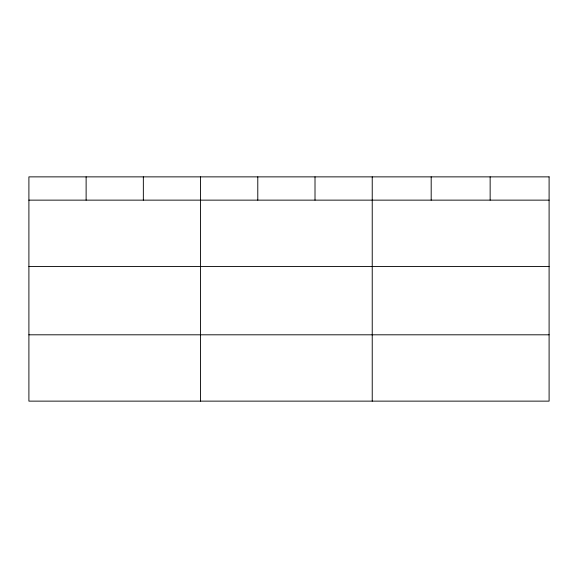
<?xml version="1.0" encoding="UTF-8"?>
<svg xmlns="http://www.w3.org/2000/svg" width="578" height="578" viewBox="0 0 578 578"><rect width="100%" height="100%" fill="white"/><g stroke="black" fill="none" stroke-linecap="round" stroke-linejoin="round"><path stroke-width="0.87" d="M28.9 200.14L549.1 200.14M28.9 266.465L549.1 266.465M28.9 334.806L549.1 334.806M490.144 176.868L490.144 200.14M431.188 176.868L431.188 200.14M372.232 176.868L372.232 401.132M315.01 176.868L315.01 200.14M257.788 176.868L257.788 200.14M200.566 176.868L200.566 401.132M143.344 176.868L143.344 200.14M86.122 176.868L86.122 200.14M549.1 176.868L28.9 176.868L28.9 401.132L549.1 401.132L549.1 176.868"/></g></svg>
